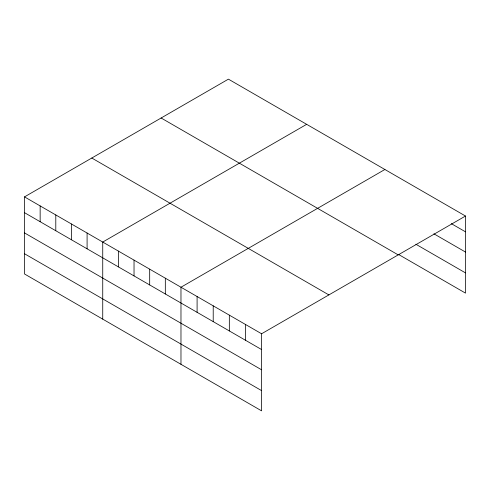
<?xml version="1.0" encoding="UTF-8"?>
<svg xmlns="http://www.w3.org/2000/svg" width="490" height="490" viewBox="0 0 490 490"><rect width="100%" height="100%" fill="white"/><g stroke="black" fill="none" stroke-linecap="round" stroke-linejoin="round"><path stroke-width="0.73" d="M261.587 369.785L261.587 333.764L24.5 196.882L24.5 273.965L261.587 410.847L261.587 369.785L24.5 232.903M398.431 254.396L465.5 293.118L465.5 216.035L228.414 79.153L24.5 196.882M306.654 124.325L102.735 242.054L102.735 319.137M384.889 169.497L180.975 287.226L180.975 364.309M261.587 333.764L465.5 216.035M451.315 223.636L465.5 231.831M433.901 233.81L465.5 252.056M415.845 244.222L465.5 272.893M161.124 118.004L398.205 254.886M91.795 158.031L328.876 294.913M24.5 212.678L261.587 349.56M24.5 253.74L261.587 390.622M245.459 324.454L245.459 340.25M229.338 315.15L229.338 330.946M213.217 305.84L213.217 321.636M197.096 296.536L197.096 312.326M165.326 278.191L165.326 293.988M149.683 269.157L149.683 284.953M134.033 260.123L134.033 275.919M118.384 251.088L118.384 266.885M87.091 233.02L87.091 248.816M71.442 223.985L71.442 239.782M55.793 214.951L55.793 230.747M40.149 205.916L40.149 221.713"/></g></svg>
